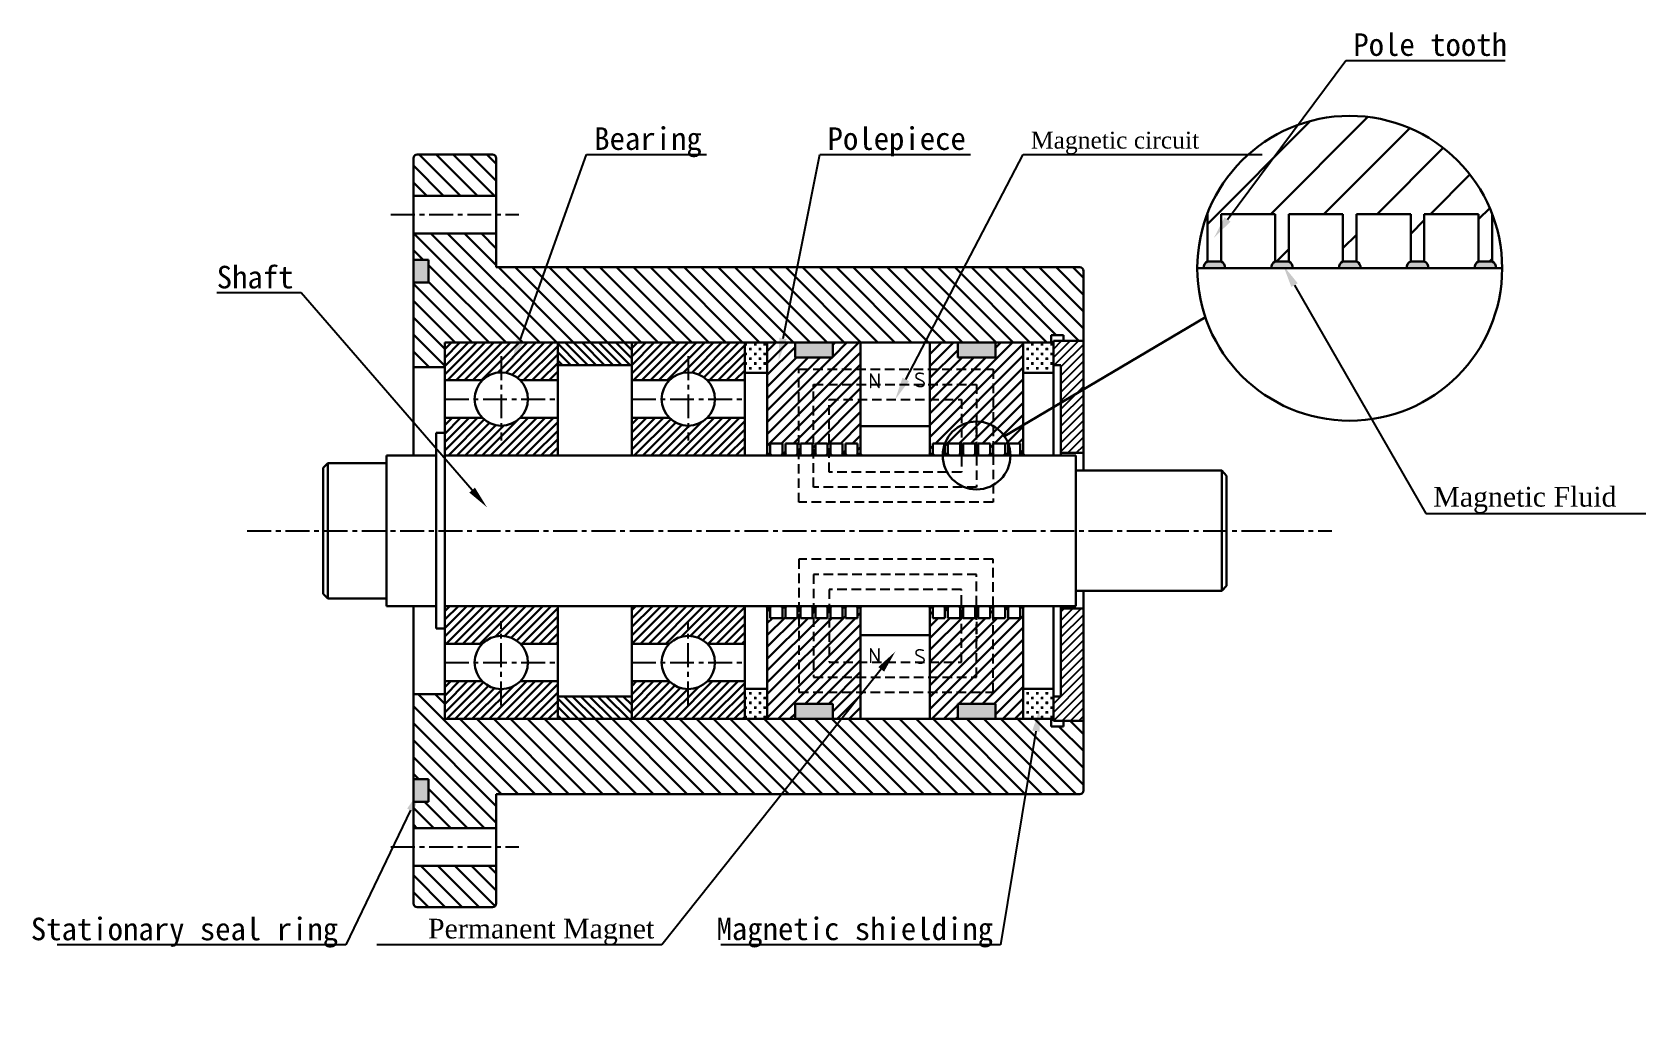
# Model space of a CAD drawing. Header units: millimetres. Extents: x 64 to 2207, y -654 to 662.
import ezdxf
from ezdxf import colors
from ezdxf.entities.mleader import LeaderData, LeaderLine
from ezdxf.math import Vec2, Vec3

# ---------------------------------------------------------------- set-up
doc = ezdxf.new("R2010")
doc.units = ezdxf.units.MM
doc.linetypes.add('CENTER', pattern=[50.8, 31.75, -6.35, 6.35, -6.35])
doc.linetypes.add('HIDDEN', pattern=[9.525, 6.35, -3.175])
doc.layers.add('点画线', color=1, linetype='CENTER')
doc.layers.add('细虚线', color=3, linetype='HIDDEN')
doc.layers.add('粗实线', color=7, linetype='Continuous', lineweight=30)
doc.styles.add('Annotative', font='txt')
doc.styles.get("Standard").update_dxf_attribs({"font": 'txt.shx', "height": 30})
pattern_1 = [(0, (0, 0), (0, 6.985), [5.08, -1.905]), (90, (0, 0), (-6.985, 4e-16), [5.08, -1.905])]

# ---------------------------------------------------------------- blocks, each defined once
blk = doc.blocks.new('*U1')
at = {"layer": '粗实线'}
for p, q in [((-6, -7), (-6, 7)), ((-6, 7), (10, 7)), ((10, 7), (10, -7)), ((-10, -7), (-6, -7))]:
    blk.add_line(p, q, dxfattribs=at)
blk = doc.blocks.new('*U2')
at = {"layer": '粗实线', "color": 0, "linetype": 'ByBlock', "lineweight": -2, "transparency": 16777216}
for p in [(0, 0), (20, 0), (40, 0), (60, 0), (80, 0), (100, 0)]:
    blk.add_blockref('*U1', p, dxfattribs=at)
blk = doc.blocks.new('*U10')
at = {"layer": '粗实线'}
for p, q in [((-6, -7), (-6, 7)), ((-6, 7), (10, 7)), ((10, 7), (10, -7)), ((-10, -7), (-6, -7))]:
    blk.add_line(p, q, dxfattribs=at)
blk = doc.blocks.new('*U11')
at = {"layer": '粗实线', "color": 0, "linetype": 'ByBlock', "lineweight": -2, "transparency": 16777216}
for p in [(0, 0), (20, 0), (40, 0), (60, 0), (80, 0), (100, 0)]:
    blk.add_blockref('*U10', p, dxfattribs=at)
blk = doc.blocks.new('*U8')
at = {"layer": '粗实线'}
h = blk.add_hatch(color=256, dxfattribs=at)
h.dxf.hatch_style = 1
h.paths.add_polyline_path([(2, 1), (-2, 1, 0.34675), (-3.1, -1), (3.1, -1, 0.34675)])
for centre, start, end in [((-1.3, -0.7), 112.231, 188.7269), ((1.3, -0.7), 351.2731, 67.769)]:
    blk.add_arc(centre, 1.86, start, end, dxfattribs=at)
blk = doc.blocks.new('*U9')
at = {"layer": '粗实线', "color": 0, "linetype": 'ByBlock', "lineweight": -2, "transparency": 16777216}
for p in [(0, 0), (20, 0), (40, 0), (60, 0), (80, 0), (100, 0), (120, 0)]:
    blk.add_blockref('*U8', p, dxfattribs=at)
blk = doc.blocks.new('*U16')
at = {"layer": '粗实线'}
for p, q in [((-6, -7), (-6, 7)), ((-6, 7), (10, 7)), ((10, 7), (10, -7)), ((-10, -7), (-6, -7))]:
    blk.add_line(p, q, dxfattribs=at)
blk = doc.blocks.new('*U17')
at = {"layer": '粗实线', "color": 0, "linetype": 'ByBlock', "lineweight": -2, "transparency": 16777216}
for p in [(0, 0), (20, 0), (40, 0), (60, 0), (80, 0), (100, 0)]:
    blk.add_blockref('*U16', p, dxfattribs=at)
blk = doc.blocks.new('*U20')
at = {"layer": '粗实线'}
for p, q in [((-6, -7), (-6, 7)), ((-6, 7), (10, 7)), ((10, 7), (10, -7)), ((-10, -7), (-6, -7))]:
    blk.add_line(p, q, dxfattribs=at)
blk = doc.blocks.new('*U21')
at = {"layer": '粗实线', "color": 0, "linetype": 'ByBlock', "lineweight": -2, "transparency": 16777216}
for p in [(0, 0), (20, 0), (40, 0), (60, 0), (80, 0), (100, 0)]:
    blk.add_blockref('*U20', p, dxfattribs=at)
blk = doc.blocks.new('*U18')
at = {"layer": '粗实线'}
h = blk.add_hatch(color=256, dxfattribs=at)
h.dxf.hatch_style = 1
h.paths.add_polyline_path([(2, 1), (-2, 1, 0.34675), (-3.1, -1), (3.1, -1, 0.34675)])
for centre, start, end in [((-1.3, -0.7), 112.231, 188.7269), ((1.3, -0.7), 351.2731, 67.769)]:
    blk.add_arc(centre, 1.86, start, end, dxfattribs=at)
blk = doc.blocks.new('*U19')
at = {"layer": '粗实线', "color": 0, "linetype": 'ByBlock', "lineweight": -2, "transparency": 16777216}
for p in [(0, 0), (20, 0), (40, 0), (60, 0), (80, 0), (100, 0), (120, 0)]:
    blk.add_blockref('*U18', p, dxfattribs=at)

msp = doc.modelspace()

# ---------------------------------------------------------------- hatches: boundary and pattern name
at = {"layer": '粗实线'}
h = msp.add_hatch(dxfattribs=at)
h.set_pattern_fill('ANSI31', color=256, scale=5, angle=90)
h.paths.add_polyline_path([(680, 495, 0.414214), (675, 500), (575, 500, 0.414214), (570, 495), (570, 445.1), (680, 445.1)])
h.paths.add_polyline_path([(1460, 345, 0.414214), (1455, 350), (680, 350), (680, 395), (570, 395), (570, 360), (590, 360), (590, 330), (570, 330), (570, 217.2), (611.6, 217.2), (611.6, 250), (1417.3, 250), (1417.3, 260), (1433.3, 260), (1433.3, 252.3), (1460, 252.3)])
h = msp.add_hatch(dxfattribs=at)
h.set_pattern_fill('ANGLE', color=256)
h.set_pattern_definition(pattern_1)
h.paths.add_polyline_path([(570, 330), (590, 330), (590, 360), (570, 360)])
h.paths.add_polyline_path([(1127, 230), (1127, 250), (1077, 250), (1077, 230)])
h.paths.add_polyline_path([(1293, 230), (1343, 230), (1343, 250), (1293, 250)])
h = msp.add_hatch(color=256, dxfattribs=at)
h.dxf.hatch_style = 1
h.paths.add_polyline_path([(1642.7, 357.7), (1624.7, 357.7, 0.34675), (1619.6, 348.7), (1647.8, 348.7, 0.34675)])
h = msp.add_hatch(color=256, dxfattribs=at)
h.dxf.hatch_style = 1
h.paths.add_polyline_path([(1732.7, 357.7), (1714.7, 357.7, 0.34675), (1709.6, 348.7), (1737.8, 348.7, 0.34675)])
h = msp.add_hatch(color=256, dxfattribs=at)
h.dxf.hatch_style = 1
h.paths.add_polyline_path([(1822.7, 357.7), (1804.7, 357.7, 0.34675), (1799.6, 348.7), (1827.8, 348.7, 0.34675)])
h = msp.add_hatch(color=256, dxfattribs=at)
h.dxf.hatch_style = 1
h.paths.add_polyline_path([(1912.7, 357.7), (1894.7, 357.7, 0.34675), (1889.6, 348.7), (1917.8, 348.7, 0.34675)])
h = msp.add_hatch(color=256, dxfattribs=at)
h.dxf.hatch_style = 1
h.paths.add_polyline_path([(2002.7, 357.7), (1984.7, 357.7, 0.34675), (1979.6, 348.7), (2007.8, 348.7, 0.34675)])
h = msp.add_hatch(dxfattribs=at)
h.set_pattern_fill('ANSI31', color=256, scale=2.5)
h.paths.add_polyline_path([(761.6, 250), (611.6, 250), (611.6, 200), (661.6, 200, -0.414214), (711.6, 200), (761.6, 200)])
h.paths.add_polyline_path([(761.6, 150), (711.6, 150, -0.414214), (661.6, 150), (611.6, 150), (611.6, 100), (761.6, 100)])
h.paths.add_polyline_path([(1010, 250), (860, 250), (860, 200), (910, 200, -0.414214), (960, 200), (1010, 200)])
h.paths.add_polyline_path([(1010, 150), (960, 150, -0.414214), (910, 150), (860, 150), (860, 100), (1010, 100)])
h = msp.add_hatch(dxfattribs=at)
h.set_pattern_fill('ANSI31', color=256, scale=2.5, angle=90)
h.paths.add_polyline_path([(860, 250), (761.6, 250), (761.6, 220), (860, 220)])
h = msp.add_hatch(dxfattribs=at)
h.set_pattern_fill('CROSS', color=256)
h.paths.add_polyline_path([(1040, 250), (1010, 250), (1010, 210), (1040, 210)])
h.paths.add_polyline_path([(1420, 210), (1420, 250), (1380, 250), (1380, 210)])
h = msp.add_hatch(dxfattribs=at)
h.set_pattern_fill('ANSI31', color=256, scale=3.5)
h.paths.add_polyline_path([(1120, 116), (1120, 102), (1124, 102), (1124, 116), (1140, 116), (1140, 102), (1144, 102), (1144, 116), (1160, 116), (1160, 102), (1164, 102), (1164, 250), (1127, 250), (1127, 230), (1077, 230), (1077, 250), (1040, 250), (1040, 102), (1044, 102), (1044, 116), (1060, 116), (1060, 102), (1064, 102), (1064, 116), (1080, 116), (1080, 102), (1084, 102), (1084, 116), (1100, 116), (1100, 102), (1104, 102), (1104, 116)])
h.paths.add_polyline_path([(1380, 250), (1343, 250), (1343, 230), (1293, 230), (1293, 250), (1256, 250), (1256, 102), (1260, 102), (1260, 116), (1276, 116), (1276, 102), (1280, 102), (1280, 116), (1296, 116), (1296, 102), (1300, 102), (1300, 116), (1316, 116), (1316, 102), (1320, 102), (1320, 116), (1336, 116), (1336, 102), (1340, 102), (1340, 116), (1356, 116), (1356, 102), (1360, 102), (1360, 116), (1376, 116), (1376, 102), (1380, 102)])
h = msp.add_hatch(color=256, dxfattribs=at)
h.dxf.hatch_style = 1
h.paths.add_polyline_path([(1260, 102), (1256, 102, 0.34675), (1254.9, 100), (1261.1, 100, 0.34675)])
h = msp.add_hatch(color=256, dxfattribs=at)
h.dxf.hatch_style = 1
h.paths.add_polyline_path([(1280, 102), (1276, 102, 0.34675), (1274.9, 100), (1281.1, 100, 0.34675)])
h = msp.add_hatch(color=256, dxfattribs=at)
h.dxf.hatch_style = 1
h.paths.add_polyline_path([(1300, 102), (1296, 102, 0.34675), (1294.9, 100), (1301.1, 100, 0.34675)])
h = msp.add_hatch(color=256, dxfattribs=at)
h.dxf.hatch_style = 1
h.paths.add_polyline_path([(1320, 102), (1316, 102, 0.34675), (1314.9, 100), (1321.1, 100, 0.34675)])
h = msp.add_hatch(color=256, dxfattribs=at)
h.dxf.hatch_style = 1
h.paths.add_polyline_path([(1340, 102), (1336, 102, 0.34675), (1334.9, 100), (1341.1, 100, 0.34675)])
h = msp.add_hatch(color=256, dxfattribs=at)
h.dxf.hatch_style = 1
h.paths.add_polyline_path([(1360, 102), (1356, 102, 0.34675), (1354.9, 100), (1361.1, 100, 0.34675)])
h = msp.add_hatch(color=256, dxfattribs=at)
h.dxf.hatch_style = 1
h.paths.add_polyline_path([(1380, 102), (1376, 102, 0.34675), (1374.9, 100), (1381.1, 100, 0.34675)])
h = msp.add_hatch(dxfattribs=at)
h.set_pattern_fill('ANSI31', color=256, scale=2.5)
h.paths.add_polyline_path([(711.6, -200, -0.414214), (661.6, -200), (611.6, -200), (611.6, -250), (761.6, -250), (761.6, -200)])
h.paths.add_polyline_path([(711.6, -150), (761.6, -150), (761.6, -100), (611.6, -100), (611.6, -150), (661.6, -150, -0.414214)])
h.paths.add_polyline_path([(1010, -200), (960, -200, -0.414214), (910, -200), (860, -200), (860, -250), (1010, -250)])
h.paths.add_polyline_path([(1010, -150), (1010, -100), (860, -100), (860, -150), (910, -150, -0.414214), (960, -150)])
h = msp.add_hatch(dxfattribs=at)
h.set_pattern_fill('ANSI31', color=256, scale=3.5)
h.paths.add_polyline_path([(1104, -116), (1104, -102), (1100, -102), (1100, -116), (1084, -116), (1084, -102), (1080, -102), (1080, -116), (1064, -116), (1064, -102), (1060, -102), (1060, -116), (1044, -116), (1044, -102), (1040, -102), (1040, -250), (1077, -250), (1077, -230), (1127, -230), (1127, -250), (1164, -250), (1164, -102), (1160, -102), (1160, -116), (1144, -116), (1144, -102), (1140, -102), (1140, -116), (1124, -116), (1124, -102), (1120, -102), (1120, -116)])
h.paths.add_polyline_path([(1380, -102), (1376, -102), (1376, -116), (1360, -116), (1360, -102), (1356, -102), (1356, -116), (1340, -116), (1340, -102), (1336, -102), (1336, -116), (1320, -116), (1320, -102), (1316, -102), (1316, -116), (1300, -116), (1300, -102), (1296, -102), (1296, -116), (1280, -116), (1280, -102), (1276, -102), (1276, -116), (1260, -116), (1260, -102), (1256, -102), (1256, -250), (1293, -250), (1293, -230), (1343, -230), (1343, -250), (1380, -250)])
h = msp.add_hatch(color=256, dxfattribs=at)
h.dxf.hatch_style = 1
h.paths.add_polyline_path([(1260, -102), (1256, -102, -0.34675), (1254.9, -100), (1261.1, -100, -0.34675)])
h = msp.add_hatch(color=256, dxfattribs=at)
h.dxf.hatch_style = 1
h.paths.add_polyline_path([(1280, -102), (1276, -102, -0.34675), (1274.9, -100), (1281.1, -100, -0.34675)])
h = msp.add_hatch(color=256, dxfattribs=at)
h.dxf.hatch_style = 1
h.paths.add_polyline_path([(1300, -102), (1296, -102, -0.34675), (1294.9, -100), (1301.1, -100, -0.34675)])
h = msp.add_hatch(color=256, dxfattribs=at)
h.dxf.hatch_style = 1
h.paths.add_polyline_path([(1320, -102), (1316, -102, -0.34675), (1314.9, -100), (1321.1, -100, -0.34675)])
h = msp.add_hatch(color=256, dxfattribs=at)
h.dxf.hatch_style = 1
h.paths.add_polyline_path([(1340, -102), (1336, -102, -0.34675), (1334.9, -100), (1341.1, -100, -0.34675)])
h = msp.add_hatch(color=256, dxfattribs=at)
h.dxf.hatch_style = 1
h.paths.add_polyline_path([(1360, -102), (1356, -102, -0.34675), (1354.9, -100), (1361.1, -100, -0.34675)])
h = msp.add_hatch(color=256, dxfattribs=at)
h.dxf.hatch_style = 1
h.paths.add_polyline_path([(1380, -102), (1376, -102, -0.34675), (1374.9, -100), (1381.1, -100, -0.34675)])
h = msp.add_hatch(dxfattribs=at)
h.set_pattern_fill('CROSS', color=256)
h.paths.add_polyline_path([(1040, -210), (1010, -210), (1010, -250), (1040, -250)])
h.paths.add_polyline_path([(1380, -210), (1380, -250), (1420, -250), (1420, -210)])
h = msp.add_hatch(dxfattribs=at)
h.set_pattern_fill('ANSI31', color=256, scale=5, angle=90)
h.paths.add_polyline_path([(675, -500, 0.414214), (680, -495), (680, -445.1), (570, -445.1), (570, -495, 0.414214), (575, -500)])
h.paths.add_polyline_path([(680, -350), (1455, -350, 0.414214), (1460, -345), (1460, -252.3), (1433.3, -252.3), (1433.3, -260), (1417.3, -260), (1417.3, -250), (611.6, -250), (611.6, -217.2), (570, -217.2), (570, -330), (590, -330), (590, -360), (570, -360), (570, -395), (680, -395)])
h = msp.add_hatch(dxfattribs=at)
h.set_pattern_fill('ANGLE', color=256)
h.set_pattern_definition(pattern_1)
h.paths.add_polyline_path([(570, -360), (590, -360), (590, -330), (570, -330)])
h.paths.add_polyline_path([(1077, -230), (1077, -250), (1127, -250), (1127, -230)])
h.paths.add_polyline_path([(1343, -230), (1293, -230), (1293, -250), (1343, -250)])
h = msp.add_hatch(dxfattribs=at)
h.set_pattern_fill('ANSI31', color=256, scale=2.5, angle=90)
h.paths.add_polyline_path([(860, -250), (860, -220), (761.6, -220), (761.6, -250)])
at = {"layer": '细虚线'}
h = msp.add_hatch(dxfattribs=at)
h.set_pattern_fill('ANSI31', color=0, scale=2.5)
h.paths.add_polyline_path([(1460, 250), (1460, 252.3), (1420, 252.3), (1420, 220), (1430, 220), (1430, 103.4), (1460, 103.4)])
h = msp.add_hatch(dxfattribs=at)
h.set_pattern_fill('ANSI31', color=0, scale=2.5)
h.paths.add_polyline_path([(1460, -103.4), (1430, -103.4), (1430, -220), (1420, -220), (1420, -252.3), (1460, -252.3), (1460, -250)])

# ---------------------------------------------------------------- linework, layer by layer
at = {"layer": '点画线'}
for p, q in [((540, 420), (710, 420)), ((686.6, 232), (686.6, 120)), ((935, 232), (935, 120)), ((611.6, 175), (761.6, 175)), ((860, 175), (1010, 175)), ((349.2, 0), (1790, 0)), ((686.6, -232), (686.6, -120)), ((935, -232), (935, -120)), ((611.6, -175), (761.6, -175)), ((860, -175), (1010, -175)), ((540, -420), (710, -420))]:
    msp.add_line(p, q, dxfattribs=at)
at = {"layer": '粗实线', "linetype": 'Continuous'}
for p, q in [((1624.7, 407.4), (1761.6, 544.4)), ((1708.7, 420.7), (1837.7, 549.8)), ((1779.4, 420.7), (1893.5, 534.8)), ((1850.1, 420.7), (1938, 508.6)), ((1920.8, 420.7), (1973.4, 473.2)), ((1984.7, 413.8), (1999.7, 428.8)), ((1894.7, 394.6), (1912.7, 412.6)), ((1804.7, 375.3), (1822.7, 393.3)), ((1716.4, 357.7), (1732.7, 374)), ((1999.3, 357.7), (2002.7, 361.1))]:
    msp.add_line(p, q, dxfattribs=at)
at = {"layer": '粗实线'}
for p, q in [((570, 495), (570, 100)), ((675, 500), (575, 500)), ((680, 350), (680, 495)), ((570.1, 445.1), (680.1, 445.1)), ((1624.4, 420.7), (1624.7, 420.7)), ((1624.7, 420.7), (1624.7, 357.7)), ((1642.7, 357.7), (1642.7, 420.7)), ((1642.7, 420.7), (1714.7, 420.7)), ((1714.7, 420.7), (1714.7, 357.7)), ((1732.7, 357.7), (1732.7, 420.7)), ((1732.7, 420.7), (1804.7, 420.7)), ((1804.7, 420.7), (1804.7, 357.7)), ((1822.7, 357.7), (1822.7, 420.7)), ((1822.7, 420.7), (1894.7, 420.7)), ((1894.7, 420.7), (1894.7, 357.7)), ((1912.7, 357.7), (1912.7, 420.7)), ((1912.7, 420.7), (1984.7, 420.7)), ((1984.7, 420.7), (1984.7, 357.7)), ((2002.7, 357.7), (2002.7, 420.7)), ((2002.7, 420.7), (2003, 420.7)), ((680.3, 395), (570.3, 395)), ((570, 360), (570, 360)), ((570, 360), (590, 360)), ((590, 360), (590, 330)), ((1455, 350), (680, 350)), ((1460, 250), (1460, 345)), ((1611.2, 348.7), (2016.2, 348.7)), ((1624.7, 357.7), (1642.7, 357.7)), ((1714.7, 357.7), (1732.7, 357.7)), ((1804.7, 357.7), (1822.7, 357.7)), ((1894.7, 357.7), (1912.7, 357.7)), ((1984.7, 357.7), (2002.7, 357.7)), ((590, 330), (570, 330)), ((1355, 125.6), (1621.9, 283.7)), ((1417.3, 250), (1417.3, 260)), ((1417.3, 260), (1433.3, 260)), ((1433.3, 260), (1433.3, 252.3)), ((611.6, 100), (611.6, 250)), ((611.6, 250), (1420, 250)), ((761.6, 250), (761.6, 100)), ((860, 100), (860, 250)), ((1010, 250), (1010, 100)), ((1040, 250), (1010, 250)), ((1010, 250), (1010, 210)), ((1164, 250), (1040, 250)), ((1040, 250), (1040, 102)), ((1077, 250), (1077, 230)), ((1127, 230), (1127, 250)), ((1164, 210), (1164, 250)), ((1164, 102), (1164, 250)), ((1250, 250), (1170, 250)), ((1380, 250), (1256, 250)), ((1256, 250), (1256, 102)), ((1293, 250), (1293, 230)), ((1343, 230), (1343, 250)), ((1380, 210), (1380, 250)), ((1380, 250), (1420, 250)), ((1380, 102), (1380, 250)), ((1420, 252.3), (1460, 252.3)), ((1420, 220), (1420, 252.3)), ((1420, 250), (1420, 250)), ((1420, 250), (1420, 220)), ((1420, 250), (1420, 210)), ((1460, 80), (1460, 250)), ((611.6, 217.2), (570, 217.2)), ((761.6, 220), (860, 220)), ((1077, 230), (1127, 230)), ((1293, 230), (1343, 230)), ((1420, 220), (1430, 220)), ((1430, 220), (1430, 100)), ((611.6, 200), (661.6, 200)), ((711.6, 200), (761.6, 200)), ((860, 200), (910, 200)), ((960, 200), (1010, 200)), ((1010, 210), (1040, 210)), ((1420, 210), (1380, 210)), ((1420, 210), (1420, 100)), ((600, 130), (611.6, 130)), ((600, 130), (600, 0)), ((611.6, 150), (661.6, 150)), ((711.6, 150), (761.6, 150)), ((860, 150), (910, 150)), ((960, 150), (1010, 150)), ((1164, 138.9), (1256, 138.9)), ((450, 83.8), (456.4, 90)), ((456.4, 90), (534, 90)), ((456.4, 90), (456.4, 0)), ((534, 100), (600, 100)), ((534, 100), (534, 0)), ((761.6, 100), (611.6, 100)), ((611.6, 100), (611.6, 0)), ((611.6, 100), (1450, 100)), ((1010, 100), (860, 100)), ((1160, 102), (1164, 102)), ((1376, 102), (1380, 102)), ((1430, 103.4), (1460, 103.4)), ((1450, 100), (1450, 80)), ((450, 0), (450, 83.8)), ((1450, 80), (1643.7, 80)), ((1450, 80), (1450, 0)), ((1643.7, 80), (1650, 73)), ((1643.7, 80), (1643.7, 0)), ((1650, 73), (1650, 0)), ((450, 0), (450, -83.8)), ((456.4, -90), (456.4, 0)), ((534, -100), (534, 0)), ((600, -130), (600, 0)), ((611.6, -100), (611.6, 0)), ((1450, -80), (1450, 0)), ((1643.7, -80), (1643.7, 0)), ((1650, -73), (1650, 0)), ((450, -83.8), (456.4, -90)), ((1450, -100), (1450, -80)), ((1450, -80), (1643.7, -80)), ((1460, -80), (1460, -250)), ((1643.7, -80), (1650, -73)), ((456.4, -90), (534, -90)), ((534, -100), (600, -100)), ((570, -495), (570, -100)), ((611.6, -100), (1450, -100)), ((761.6, -100), (611.6, -100)), ((611.6, -100), (611.6, -250)), ((761.6, -250), (761.6, -100)), ((1010, -100), (860, -100)), ((860, -100), (860, -250)), ((1010, -250), (1010, -100)), ((1040, -250), (1040, -102)), ((1160, -102), (1164, -102)), ((1164, -102), (1164, -250)), ((1256, -250), (1256, -102)), ((1376, -102), (1380, -102)), ((1380, -102), (1380, -250)), ((1420, -210), (1420, -100)), ((1430, -220), (1430, -100)), ((1430, -103.4), (1460, -103.4)), ((600, -130), (611.6, -130)), ((611.6, -150), (661.6, -150)), ((711.6, -150), (761.6, -150)), ((860, -150), (910, -150)), ((960, -150), (1010, -150)), ((1164, -138.9), (1256, -138.9)), ((611.6, -200), (661.6, -200)), ((711.6, -200), (761.6, -200)), ((860, -200), (910, -200)), ((960, -200), (1010, -200)), ((1010, -210), (1040, -210)), ((1010, -250), (1010, -210)), ((1164, -210), (1164, -250)), ((1420, -210), (1380, -210)), ((1380, -210), (1380, -250)), ((1420, -250), (1420, -210)), ((611.6, -217.2), (570, -217.2)), ((761.6, -220), (860, -220)), ((1077, -250), (1077, -230)), ((1077, -230), (1127, -230)), ((1127, -230), (1127, -250)), ((1293, -250), (1293, -230)), ((1293, -230), (1343, -230)), ((1343, -230), (1343, -250)), ((1420, -250), (1420, -220)), ((1420, -220), (1430, -220)), ((1420, -220), (1420, -252.3)), ((611.6, -250), (1420, -250)), ((1040, -250), (1010, -250)), ((1164, -250), (1040, -250)), ((1250, -250), (1170, -250)), ((1380, -250), (1256, -250)), ((1380, -250), (1420, -250)), ((1417.3, -250), (1417.3, -260)), ((1420, -250), (1420, -250)), ((1420, -252.3), (1460, -252.3)), ((1433.3, -260), (1433.3, -252.3)), ((1460, -250), (1460, -345)), ((1417.3, -260), (1433.3, -260)), ((590, -330), (570, -330)), ((590, -360), (590, -330)), ((570, -360), (570, -360)), ((570, -360), (590, -360)), ((680, -350), (680, -495)), ((1455, -350), (680, -350)), ((680.3, -395), (570.3, -395)), ((570.1, -445.1), (680.1, -445.1)), ((675, -500), (575, -500))]:
    msp.add_line(p, q, dxfattribs=at)
for centre, radius in [((1813.7, 348.7), 202.5), ((686.6, 175), 35.4), ((935, 175), 35.4), ((1318, 100), 45), ((686.6, -175), 35.4), ((935, -175), 35.4)]:
    msp.add_circle(centre, radius, dxfattribs=at)
for centre, radius, start, end in [((575, 495), 5, 90, 180), ((675, 495), 5, 0, 90), ((1455, 345), 5, 0, 90), ((1627.9, 350), 8.35, 112.231, 188.7269), ((1639.6, 350), 8.35, 351.2731, 67.769), ((1717.9, 350), 8.35, 112.231, 188.7269), ((1729.6, 350), 8.35, 351.2731, 67.769), ((1807.9, 350), 8.35, 112.231, 188.7269), ((1819.6, 350), 8.35, 351.2731, 67.769), ((1897.9, 350), 8.35, 112.231, 188.7269), ((1909.6, 350), 8.35, 351.2731, 67.769), ((1987.9, 350), 8.35, 112.231, 188.7269), ((1999.6, 350), 8.35, 351.2731, 67.769), ((1256.7, 100.3), 1.86, 112.231, 188.7269), ((1259.3, 100.3), 1.86, 351.2731, 67.769), ((1276.7, 100.3), 1.86, 112.231, 188.7269), ((1279.3, 100.3), 1.86, 351.2731, 67.769), ((1296.7, 100.3), 1.86, 112.231, 188.7269), ((1299.3, 100.3), 1.86, 351.2731, 67.769), ((1316.7, 100.3), 1.86, 112.231, 188.7269), ((1319.3, 100.3), 1.86, 351.2731, 67.769), ((1336.7, 100.3), 1.86, 112.231, 188.7269), ((1339.3, 100.3), 1.86, 351.2731, 67.769), ((1356.7, 100.3), 1.86, 112.231, 188.7269), ((1359.3, 100.3), 1.86, 351.2731, 67.769), ((1376.7, 100.3), 1.86, 112.231, 188.7269), ((1379.3, 100.3), 1.86, 351.2731, 67.769), ((1256.7, -100.3), 1.86, 171.2731, 247.769), ((1259.3, -100.3), 1.86, 292.231, 8.7269), ((1276.7, -100.3), 1.86, 171.2731, 247.769), ((1279.3, -100.3), 1.86, 292.231, 8.7269), ((1296.7, -100.3), 1.86, 171.2731, 247.769), ((1299.3, -100.3), 1.86, 292.231, 8.7269), ((1316.7, -100.3), 1.86, 171.2731, 247.769), ((1319.3, -100.3), 1.86, 292.231, 8.7269), ((1336.7, -100.3), 1.86, 171.2731, 247.769), ((1339.3, -100.3), 1.86, 292.231, 8.7269), ((1356.7, -100.3), 1.86, 171.2731, 247.769), ((1359.3, -100.3), 1.86, 292.231, 8.7269), ((1376.7, -100.3), 1.86, 171.2731, 247.769), ((1379.3, -100.3), 1.86, 292.231, 8.7269), ((1455, -345), 5, 270, 0), ((575, -495), 5, 180, 270), ((675, -495), 5, 270, 0)]:
    msp.add_arc(centre, radius, start, end, dxfattribs=at)
at = {"layer": '细虚线'}
for p, q in [((1164, 250), (1164, 138.9)), ((1164, 138.9), (1164, 194.5)), ((1318, 102), (1318, 149.1)), ((1318, -102), (1318, -149.1)), ((1164, -250), (1164, -138.9)), ((1164, -138.9), (1164, -194.5))]:
    msp.add_line(p, q, dxfattribs=at)
at = {"layer": '细虚线', "ltscale": 2}
for points in [[(1082, 214.5), (1340, 214.5), (1340, 37.9), (1082, 37.9)], [(1101.4, 194.5), (1318, 194.5), (1318, 57.9), (1101.4, 57.9)], [(1122, 174.5), (1298, 174.5), (1298, 77.9), (1122, 77.9)], [(1082, -214.5), (1340, -214.5), (1340, -37.9), (1082, -37.9)], [(1101.4, -194.5), (1318, -194.5), (1318, -57.9), (1101.4, -57.9)], [(1122, -174.5), (1298, -174.5), (1298, -77.9), (1122, -77.9)]]:
    msp.add_lwpolyline(points, close=True, dxfattribs=at)

# ---------------------------------------------------------------- block references
at = {"layer": '粗实线'}
for name, p in [('*U11', (1050, 109)), ('*U2', (1266, 109)), ('*U9', (1042, 101))]:
    msp.add_blockref(name, p, dxfattribs=at)
at = {"layer": '粗实线', "xscale": -1, "rotation": 180}
for name, p in [('*U19', (1042, -101)), ('*U21', (1050, -109)), ('*U17', (1266, -109))]:
    msp.add_blockref(name, p, dxfattribs=at)

# ---------------------------------------------------------------- texts
at = {"layer": '粗实线', "char_height": 20, "width": 56.502, "style": 'Annotative'}
for s, insert, attachment_point in [('{\\fISOCPEUR|b0|i0|c134|p34;N}\\P\\P', (1174.2, 209.2), 1), ('{\\fISOCPEUR|b0|i0|c134|p34;S}\\P\\P', (1235, 210.4), 1), ('{\\fISOCPEUR|b0|i0|c134|p34;N}\\P\\P', (1174.2, -209.2), 7), ('{\\fISOCPEUR|b0|i0|c134|p34;S}\\P\\P', (1235, -210.4), 7)]:
    msp.add_mtext(s, dxfattribs=dict(at, insert=insert, attachment_point=attachment_point))

# ---------------------------------------------------------------- leaders
at = {"layer": '粗实线'}
ml = msp.add_multileader_mtext('Standard', dxfattribs=at)
ml.set_content('{\\fSimSun|b0|i0|c134|p2;Pole tooth}', color=256)
ml.set_leader_properties(color=256)
ml.build(insert=Vec2(0, 0))
ml.multileader.update_dxf_attribs({"text_left_attachment_type": 5, "text_right_attachment_type": 5, "dogleg_length": 10, "arrow_head_size": 30})
ctx = ml.context
ctx.base_point, ctx.char_height, ctx.arrow_head_size, ctx.landing_gap_size, ctx.plane_origin = Vec3(1818.4, 624.9), 30, 30, 0.09, Vec3(1633.5, 389.5)
ctx.left_attachment, ctx.right_attachment = 5, 5
notes = []
notes.append((ctx, [(0, (1, 1, 0), (1808.4, 624.9), (1, 0), 10, [(0, [(1633.5, 389.5)], 0, [])])]))
ctx.mtext.insert, ctx.mtext.flow_direction = Vec3(1818.5, 660.9), 5
ml = msp.add_multileader_mtext('Standard', dxfattribs=at)
ml.set_content('{\\fSimSun|b0|i0|c134|p2;Bearing}', color=256)
ml.set_leader_properties(color=256)
ml.build(insert=Vec2(0, 0))
ml.multileader.update_dxf_attribs({"text_left_attachment_type": 5, "text_right_attachment_type": 5, "dogleg_length": 10, "arrow_head_size": 30})
ctx = ml.context
ctx.base_point, ctx.char_height, ctx.arrow_head_size, ctx.landing_gap_size, ctx.plane_origin = Vec3(810, 500), 30, 30, 0.09, Vec3(707.5, 203.5)
ctx.left_attachment, ctx.right_attachment = 5, 5
notes.append((ctx, [(0, (1, 1, 0), (800, 500), (1, 0), 10, [(0, [(701.5, 224.8)], 0, [])])]))
ctx.mtext.insert, ctx.mtext.flow_direction = Vec3(810.1, 536), 5
ml = msp.add_multileader_mtext('Standard', dxfattribs=at)
ml.set_content('{\\fSimSun|b0|i0|c134|p2;Polepiece}', color=256)
ml.set_leader_properties(color=256)
ml.build(insert=Vec2(0, 0))
ml.multileader.update_dxf_attribs({"text_left_attachment_type": 5, "text_right_attachment_type": 5, "dogleg_length": 10, "arrow_head_size": 30})
ctx = ml.context
ctx.base_point, ctx.char_height, ctx.arrow_head_size, ctx.landing_gap_size, ctx.plane_origin = Vec3(1120, 500), 30, 30, 0.09, Vec3(1055, 226.2)
ctx.left_attachment, ctx.right_attachment = 5, 5
notes.append((ctx, [(0, (1, 1, 0), (1110, 500), (1, 0), 10, [(0, [(1055, 226.2)], 0, [])])]))
ctx.mtext.insert, ctx.mtext.flow_direction = Vec3(1120.1, 536), 5
ml = msp.add_multileader_mtext('Standard', dxfattribs=at)
ml.set_content('{\\fTimes New Roman|b0|i0|c134|p18;\\H0.75x;Magnetic circuit}', color=256)
ml.set_leader_properties(color=256)
ml.build(insert=Vec2(0, 0))
ml.multileader.update_dxf_attribs({"text_left_attachment_type": 5, "text_right_attachment_type": 5, "dogleg_length": 10, "arrow_head_size": 30})
ctx = ml.context
ctx.base_point, ctx.char_height, ctx.arrow_head_size, ctx.landing_gap_size, ctx.plane_origin = Vec3(1390, 500), 30, 30, 0.09, Vec3(1210, 174.5)
ctx.left_attachment, ctx.right_attachment = 5, 5
notes.append((ctx, [(0, (1, 1, 0), (1380, 500), (1, 0), 10, [(0, [(1210, 174.5)], 0, [])])]))
ctx.mtext.insert, ctx.mtext.flow_direction = Vec3(1390.1, 530.2), 5
ml = msp.add_multileader_mtext('Standard', dxfattribs=at)
ml.set_content('{\\fSimSun|b0|i0|c134|p2;Shaft}', color=256)
ml.set_leader_properties(color=256)
ml.build(insert=Vec2(0, 0))
ml.multileader.update_dxf_attribs({"text_left_attachment_type": 5, "text_right_attachment_type": 5, "dogleg_length": 10, "arrow_head_size": 30})
ctx = ml.context
ctx.base_point, ctx.char_height, ctx.arrow_head_size, ctx.landing_gap_size, ctx.plane_origin = Vec3(308.4, 316), 30, 30, 0.09, Vec3(500.6, 34.9)
ctx.left_attachment, ctx.right_attachment, ctx.text_align_type = 5, 5, 2
notes.append((ctx, [(0, (1, 1, 0), (420.8, 316), (-1, 0), 10, [(0, [(667.6, 31.3)], 0, [])])]))
ctx.mtext.insert, ctx.mtext.alignment, ctx.mtext.flow_direction = Vec3(410.7, 352), 3, 5
ml = msp.add_multileader_mtext('Standard', dxfattribs=at)
ml.set_content('{\\fTimes New Roman|b0|i0|c134|p18;\\H0.875x;Magnetic Fluid}', color=256)
ml.set_leader_properties(color=256)
ml.build(insert=Vec2(0, 0))
ml.multileader.update_dxf_attribs({"text_left_attachment_type": 5, "text_right_attachment_type": 5, "dogleg_length": 10, "arrow_head_size": 30})
ctx = ml.context
ctx.base_point, ctx.char_height, ctx.arrow_head_size, ctx.landing_gap_size, ctx.plane_origin = Vec3(1924.6, 23), 30, 30, 0.09, Vec3(1725.4, 352.4)
ctx.left_attachment, ctx.right_attachment = 5, 5
notes.append((ctx, [(0, (1, 1, 0), (1914.6, 23), (1, 0), 10, [(0, [(1725.4, 352.4)], 0, [])])]))
ctx.mtext.insert, ctx.mtext.flow_direction = Vec3(1924.7, 58.3), 5
ml = msp.add_multileader_mtext('Standard', dxfattribs=at)
ml.set_content('{\\fTimes New Roman|b0|i0|c134|p18;\\H0.875x;Permanent Magnet}', color=256)
ml.set_leader_properties(color=256)
ml.build(insert=Vec2(0, 0))
ml.multileader.update_dxf_attribs({"text_left_attachment_type": 5, "text_right_attachment_type": 5, "dogleg_length": 10, "arrow_head_size": 30})
ctx = ml.context
ctx.base_point, ctx.char_height, ctx.arrow_head_size, ctx.landing_gap_size, ctx.plane_origin = Vec3(596.6, -550), 30, 30, 0.09, Vec3(1212.9, 234.1)
ctx.left_attachment, ctx.right_attachment, ctx.text_align_type = 5, 5, 2
notes.append((ctx, [(1, (1, 1, 0), (900, -550), (-1, 0), 10, [(0, [(1210, -160.6)], 0, [])])]))
ctx.mtext.insert, ctx.mtext.alignment, ctx.mtext.flow_direction = Vec3(889.9, -515.4), 3, 5
ml = msp.add_multileader_mtext('Standard', dxfattribs=at)
ml.set_content('{\\fSimSun|b0|i0|c134|p2;Magnetic shielding}', color=256)
ml.set_leader_properties(color=256)
ml.build(insert=Vec2(0, 0))
ml.multileader.update_dxf_attribs({"text_left_attachment_type": 5, "text_right_attachment_type": 5, "dogleg_length": 10, "arrow_head_size": 30})
ctx = ml.context
ctx.base_point, ctx.char_height, ctx.arrow_head_size, ctx.landing_gap_size, ctx.plane_origin = Vec3(955.4, -550), 30, 30, 0.09, Vec3(1024.2, -230)
ctx.left_attachment, ctx.right_attachment, ctx.text_align_type = 5, 5, 2
notes.append((ctx, [(1, (1, 1, 0), (1350, -550), (-1, 0), 10, [(1, [(1401.8, -236.7)], 0, [])])]))
ctx.mtext.insert, ctx.mtext.width, ctx.mtext.alignment, ctx.mtext.flow_direction = Vec3(1339.9, -513.8), 458.39, 3, 5
ml = msp.add_multileader_mtext('Standard', dxfattribs=at)
ml.set_content('{\\fSimSun|b0|i0|c134|p2;Stationary seal ring}', color=256)
ml.set_leader_properties(color=256)
ml.build(insert=Vec2(0, 0))
ml.multileader.update_dxf_attribs({"text_left_attachment_type": 5, "text_right_attachment_type": 5, "dogleg_length": 10, "arrow_head_size": 30})
ctx = ml.context
ctx.base_point, ctx.char_height, ctx.arrow_head_size, ctx.landing_gap_size, ctx.plane_origin = Vec3(44, -550), 30, 30, 0.09, Vec3(579, -344.2)
ctx.left_attachment, ctx.right_attachment, ctx.text_align_type = 5, 5, 2
notes.append((ctx, [(0, (1, 1, 0), (480, -550), (-1, 0), 10, [(0, [(579, -344.2)], 0, [])])]))
ctx.mtext.insert, ctx.mtext.alignment, ctx.mtext.flow_direction = Vec3(469.9, -514), 3, 5
for ctx, leaders in notes:
    for number, flags, end, landing, length, lines in leaders:
        leader = LeaderData()
        leader.index, (leader.has_last_leader_line, leader.has_dogleg_vector, leader.attachment_direction) = number, flags
        leader.last_leader_point, leader.dogleg_vector, leader.dogleg_length = Vec3(end), Vec3(landing), length
        for number, points, colour, breaks in lines:
            line = LeaderLine()
            line.index, line.vertices, line.color, line.breaks = number, Vec3.list(points), colors.encode_raw_color(colour), breaks
            leader.lines.append(line)
        ctx.leaders.append(leader)

doc.saveas('drawing.dxf')
